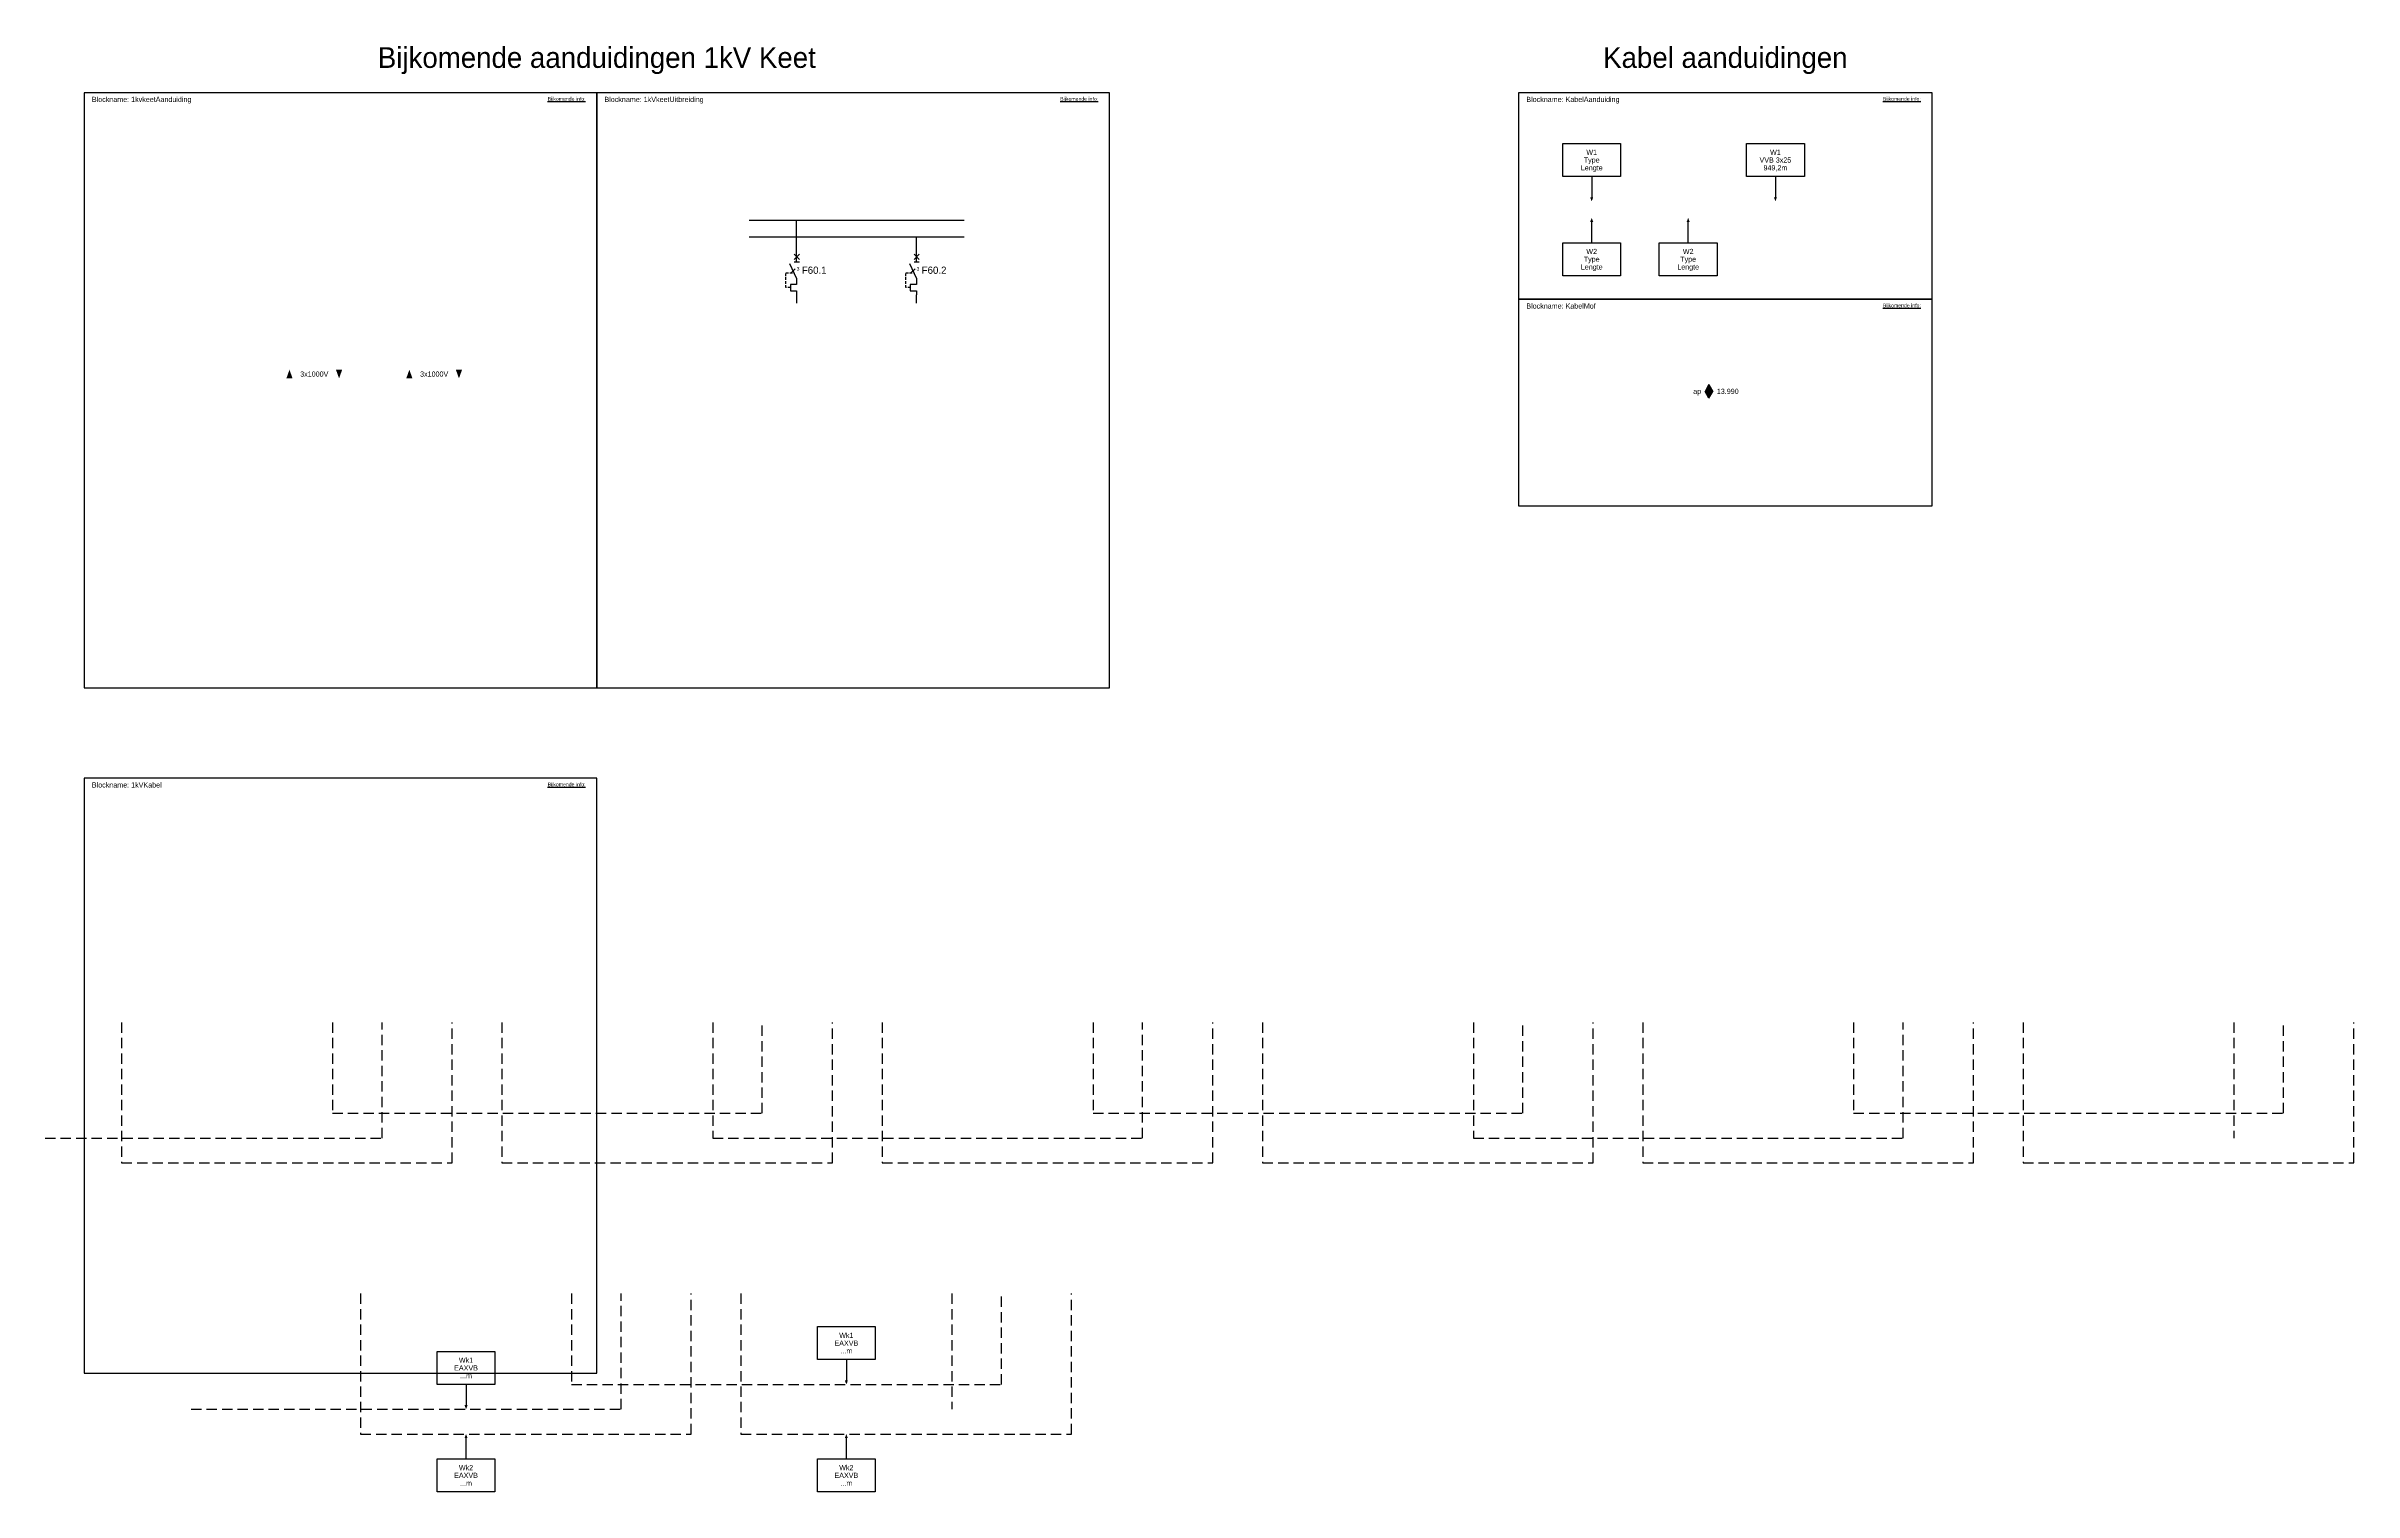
# Model space of a CAD drawing. Header units: millimetres. Extents: x -7152 to 5843, y -5056 to 10205.
# Drawn here: x 1700 to 2816, y 4694 to 5393 of the extents above; entities that cross this region are included whole.
import ezdxf
from ezdxf.enums import TextEntityAlignment as Align

# ---------------------------------------------------------------- set-up
doc = ezdxf.new("R2010")
doc.units = ezdxf.units.MM
doc.linetypes.add('HIDDEN', pattern=[0.375, 0.25, -0.125])
doc.layers.add('35', color=2, linetype='Continuous')
doc.styles.add('ISOPLUS', font='isoplus')
doc.styles.get("Standard").update_dxf_attribs({"font": 'isoplus.shx'})

# ---------------------------------------------------------------- blocks, each defined once
blk = doc.blocks.new('*U494')
at = {"color": 2}
for p, q in [((0, 12), (0, 1)), ((0, -20), (0, -9))]:
    blk.add_line(p, q, dxfattribs=at)
for points in [[(-14, 28), (14, 28), (14, 12), (-14, 12)], [(-14, -20), (14, -20), (14, -36), (-14, -36)]]:
    blk.add_lwpolyline(points, close=True, dxfattribs=at)
for points in [[(0, 2, 1.5, 0, 0), (0, 0, 0, 0, 0)], [(0, -10, 1.5, 0, 0), (0, -8, 0, 0, 0)]]:
    blk.add_lwpolyline(points, format="xyseb", dxfattribs=at)
at = {"style": 'ISOPLUS'}
for tag, p in [('KABELCODE1', (0, 23.75)), ('LENGTE1', (0, 16.25)), ('TYPE1', (0, 20)), ('KABELCODE2', (0, -24.25)), ('LENGTE2', (0, -31.75)), ('TYPE2', (0, -28))]:
    blk.add_attdef(tag, text='', height=2.5, dxfattribs=at).set_placement(p, align=Align.MIDDLE_CENTER)
blk = doc.blocks.new('KabelMof')
blk.add_hatch(color=256).paths.add_polyline_path([(-3.3, 0), (0, 1.8), (3.3, 0), (0, -1.8)])
for p, q in [((-3.3, 0), (0, 1.8)), ((-3.3, 0), (0, -1.8)), ((3.3, 0), (0, 1.8)), ((3.3, 0), (0, -1.8))]:
    blk.add_line(p, q)
at = {"linetype": 'Continuous'}
blk.add_attdef('KABELBOVEN', text='', height=2.5, rotation=90, dxfattribs=at).set_placement((0, 3.8), align=Align.MIDDLE_LEFT)
blk.add_attdef('KABELONDER', text='', height=2.5, rotation=90, dxfattribs=at).set_placement((0, -3.8), align=Align.MIDDLE_RIGHT)
blk = doc.blocks.new('*U79')
at = {"linetype": 'Continuous'}
for points in [[(-41, -9.7, 0, 3, 0), (-41, -13.9, 2, 2, 0)], [(-17, -13.9, 0, 3, 0), (-17, -9.7, 2, 2, 0)], [(17, -9.7, 0, 3, 0), (17, -13.9, 2, 2, 0)], [(41, -13.9, 0, 3, 0), (41, -9.7, 2, 2, 0)]]:
    blk.add_lwpolyline(points, format="xyseb", dxfattribs=at)
at = {"linetype": 'Continuous', "style": 'ISOPLUS'}
for p in [(-29, -11.8), (29, -11.8)]:
    blk.add_text('3x1000V', height=2.5, dxfattribs=at).set_placement(p, align=Align.MIDDLE_CENTER)
blk = doc.blocks.new('*U496')
at = {"color": 2}
blk.add_line((0, -20), (0, -9), dxfattribs=at)
blk.add_lwpolyline([(0, -10, 1.5, 0, 0), (0, -8, 0, 0, 0)], format="xyseb", dxfattribs=at)
blk.add_lwpolyline([(-14, -20), (14, -20), (14, -36), (-14, -36)], close=True, dxfattribs=at)
at = {"style": 'ISOPLUS'}
for tag, p in [('KABELCODE2', (0, -24.25)), ('LENGTE2', (0, -31.75)), ('TYPE2', (0, -28))]:
    blk.add_attdef(tag, text='', height=2.5, dxfattribs=at).set_placement(p, align=Align.MIDDLE_CENTER)
blk = doc.blocks.new('*U495')
at = {"color": 2}
blk.add_line((0, 12), (0, 1), dxfattribs=at)
blk.add_lwpolyline([(-14, 28), (14, 28), (14, 12), (-14, 12)], close=True, dxfattribs=at)
blk.add_lwpolyline([(0, 2, 1.5, 0, 0), (0, 0, 0, 0, 0)], format="xyseb", dxfattribs=at)
at = {"style": 'ISOPLUS'}
for tag, p in [('KABELCODE1', (0, 23.75)), ('LENGTE1', (0, 16.25)), ('TYPE1', (0, 20))]:
    blk.add_attdef(tag, text='', height=2.5, dxfattribs=at).set_placement(p, align=Align.MIDDLE_CENTER)
blk = doc.blocks.new('*U434')
at = {"color": 0, "linetype": 'Continuous'}
for p, q in [((81, 37.9), (-23, 37.9)), ((0, 17.9), (0, 37.9)), ((81, 29.9), (-23, 29.9)), ((58, 17.9), (58, 29.9)), ((0, 1.9), (0, -2.1)), ((58, -2.1), (58, 1.9))]:
    blk.add_line(p, q, dxfattribs=at)
at = {"color": 1, "linetype": 'HIDDEN', "ltscale": 5}
for p, q in [((-5.2, 5.4), (-5.2, 12.5)), ((-5.2, 12.5), (-1.2, 12.5)), ((52.8, 5.4), (52.8, 12.5)), ((52.8, 12.5), (56.8, 12.5)), ((-3, 5.4), (-5.2, 5.4)), ((55, 5.4), (52.8, 5.4))]:
    blk.add_line(p, q, dxfattribs=at)
at = {"color": 3, "linetype": 'Continuous'}
for p, q in [((-3.4, 17.1), (0, 9.9)), ((-1.2, 19.1), (1.3, 21.6)), ((-1.2, 21.6), (1.3, 19.1)), ((54.6, 17.1), (58, 9.9)), ((56.8, 19.1), (59.3, 21.6)), ((56.8, 21.6), (59.3, 19.1)), ((0, 6.9), (-3, 6.9)), ((-3, 6.9), (-3, 3.9)), ((-3, 3.9), (0, 3.9)), ((0, 9.9), (0, 6.9)), ((0, 3.9), (0, 1.9)), ((58, 6.9), (55, 6.9)), ((55, 6.9), (55, 3.9)), ((55, 3.9), (58, 3.9)), ((58, 9.9), (58, 6.9)), ((58, 3.9), (58, 1.9))]:
    blk.add_line(p, q, dxfattribs=at)
at = {"color": 1}
for p, q in [((-2.7, 12.5), (-0.7, 14.5)), ((55.3, 12.5), (57.3, 14.5))]:
    blk.add_line(p, q, dxfattribs=at)
at = {"color": 3, "linetype": 'Continuous', "lineweight": -2}
for p, q in [((-1.2, 17.9), (1.3, 17.9)), ((56.8, 17.9), (59.3, 17.9))]:
    blk.add_line(p, q, dxfattribs=at)
at = {"color": 1, "linetype": 'Continuous', "style": 'ISOPLUS'}
for p in [(0, 13.1), (58, 13.1)]:
    blk.add_text('3', height=1.8, dxfattribs=at).set_placement(p, align=Align.BOTTOM_LEFT)
at = {"color": 2, "linetype": 'Continuous', "style": 'ISOPLUS'}
for tag, p in [('FL', (2.5, 12.1)), ('FR', (60.5, 12.1))]:
    blk.add_attdef(tag, p, '', height=3.5, dxfattribs=at)
blk = doc.blocks.new('*U425')
at = {"color": 0}
blk.add_lwpolyline([(0, 0), (248, 0), (248, 288), (0, 288)], close=True, dxfattribs=at)
blk.add_text('Blockname:', height=2.5, dxfattribs=at).set_placement((3.7, 286), align=Align.TOP_LEFT)
at = {"color": 0, "linetype": 'Continuous'}
blk.add_text('%%UBijkomende info:', height=1.8, dxfattribs=at).set_placement((224.2, 284.1))
at = {"color": 161, "linetype": 'Continuous', "ltscale": 15, "true_color": 0x8c9ff3}
blk.add_attdef('BLOCKNAME', (22.7, 283.5), '', height=2.5, dxfattribs=at)
blk = doc.blocks.new('*U420')
at = {"color": 0}
blk.add_lwpolyline([(0, 0), (248, 0), (248, 288), (0, 288)], close=True, dxfattribs=at)
blk.add_text('Blockname:', height=2.5, dxfattribs=at).set_placement((3.7, 286), align=Align.TOP_LEFT)
at = {"color": 0, "linetype": 'Continuous'}
blk.add_text('%%UBijkomende info:', height=1.8, dxfattribs=at).set_placement((224.2, 284.1))
at = {"color": 161, "linetype": 'Continuous', "ltscale": 15, "true_color": 0x8c9ff3}
blk.add_attdef('BLOCKNAME', (22.7, 283.5), '', height=2.5, dxfattribs=at)
blk = doc.blocks.new('*U418')
at = {"color": 0}
blk.add_lwpolyline([(0, 0), (200, 0), (200, 100), (0, 100)], close=True, dxfattribs=at)
blk.add_text('Blockname:', height=2.5, dxfattribs=at).set_placement((3.7, 98), align=Align.TOP_LEFT)
at = {"color": 0, "linetype": 'Continuous'}
blk.add_text('%%UBijkomende info:', height=1.8, dxfattribs=at).set_placement((176.2, 96.1))
at = {"color": 161, "linetype": 'Continuous', "ltscale": 15, "true_color": 0x8c9ff3}
blk.add_attdef('BLOCKNAME', (22.7, 95.5), '', height=2.5, dxfattribs=at)
blk = doc.blocks.new('*U472')
at = {"color": 161, "linetype": 'HIDDEN', "ltscale": 20}
for p, q in [((143, 12), (143, -32)), ((167, -44), (167, 12)), ((327, 12), (327, -44)), ((351, -32), (351, 12)), ((511, 12), (511, -32)), ((535, -44), (535, 12)), ((695, 12), (695, -44)), ((719, -32), (719, 12)), ((879, 12), (879, -32)), ((903, -44), (903, 12)), ((1063, 12), (1063, -44)), ((1087, -32), (1087, 12)), ((143, -32), (351, -32)), ((511, -32), (719, -32)), ((879, -32), (1087, -32)), ((-41, -44), (167, -44)), ((327, -44), (535, -44)), ((695, -44), (903, -44))]:
    blk.add_line(p, q, dxfattribs=at)
at = {"layer": '35', "color": 71, "linetype": 'HIDDEN', "ltscale": 20}
for p, q in [((41, 12), (41, -56)), ((201, -56), (201, 12)), ((225, 12), (225, -56)), ((385, -56), (385, 12)), ((409, 12), (409, -56)), ((569, -56), (569, 12)), ((593, 12), (593, -56)), ((753, -56), (753, 12)), ((777, 12), (777, -56)), ((937, -56), (937, 12)), ((961, 12), (961, -56)), ((1121, -56), (1121, 12)), ((41, -56), (201, -56)), ((225, -56), (385, -56)), ((409, -56), (569, -56)), ((593, -56), (753, -56)), ((777, -56), (937, -56)), ((961, -56), (1121, -56))]:
    blk.add_line(p, q, dxfattribs=at)
blk = doc.blocks.new('*U515')
at = {"color": 2}
for p, q in [((0, 12), (0, 1)), ((0, -24), (0, -13))]:
    blk.add_line(p, q, dxfattribs=at)
for points in [[(-14, 28), (14, 28), (14, 12), (-14, 12)], [(-14, -24), (14, -24), (14, -40), (-14, -40)]]:
    blk.add_lwpolyline(points, close=True, dxfattribs=at)
for points in [[(0, 2, 1.5, 0, 0), (0, 0, 0, 0, 0)], [(0, -14, 1.5, 0, 0), (0, -12, 0, 0, 0)]]:
    blk.add_lwpolyline(points, format="xyseb", dxfattribs=at)
at = {"style": 'ISOPLUS'}
for tag, p in [('KABELCODE1', (0, 23.75)), ('LENGTE1', (0, 16.25)), ('TYPE1', (0, 20)), ('KABELCODE2', (0, -28.25)), ('TYPE2', (0, -32)), ('LENGTE2', (0, -35.75))]:
    blk.add_attdef(tag, text='', height=2.5, dxfattribs=at).set_placement(p, align=Align.MIDDLE_CENTER)
blk = doc.blocks.new('*U516')
at = {"color": 2}
for p, q in [((0, 12), (0, 1)), ((0, -36), (0, -25))]:
    blk.add_line(p, q, dxfattribs=at)
for points in [[(-14, 28), (14, 28), (14, 12), (-14, 12)], [(-14, -36), (14, -36), (14, -52), (-14, -52)]]:
    blk.add_lwpolyline(points, close=True, dxfattribs=at)
for points in [[(0, 2, 1.5, 0, 0), (0, 0, 0, 0, 0)], [(0, -26, 1.5, 0, 0), (0, -24, 0, 0, 0)]]:
    blk.add_lwpolyline(points, format="xyseb", dxfattribs=at)
at = {"style": 'ISOPLUS'}
for tag, p in [('KABELCODE1', (0, 23.75)), ('LENGTE1', (0, 16.25)), ('TYPE1', (0, 20)), ('KABELCODE2', (0, -40.25)), ('TYPE2', (0, -44)), ('LENGTE2', (0, -47.75))]:
    blk.add_attdef(tag, text='', height=2.5, dxfattribs=at).set_placement(p, align=Align.MIDDLE_CENTER)
blk = doc.blocks.new('*U517')
at = {"color": 161, "linetype": 'HIDDEN', "ltscale": 20}
for p, q in [((143, 12), (143, -32)), ((167, -44), (167, 12)), ((327, 12), (327, -44)), ((351, -32), (351, 12)), ((143, -32), (351, -32)), ((-41, -44), (167, -44))]:
    blk.add_line(p, q, dxfattribs=at)
at = {"layer": '35', "color": 71, "linetype": 'HIDDEN', "ltscale": 20}
for p, q in [((41, 12), (41, -56)), ((201, -56), (201, 12)), ((225, 12), (225, -56)), ((385, -56), (385, 12)), ((41, -56), (201, -56)), ((225, -56), (385, -56))]:
    blk.add_line(p, q, dxfattribs=at)
for name, p in [('*U516', (276, -32)), ('*U515', (92, -44))]:
    blk.add_blockref(name, p).add_auto_attribs({'KABELCODE1': 'Wk1', 'TYPE1': 'EAXVB', 'LENGTE1': '...m', 'KABELCODE2': 'Wk2', 'TYPE2': 'EAXVB', 'LENGTE2': '...m'})

msp = doc.modelspace()

# ---------------------------------------------------------------- block references
at = {"color": 110, "linetype": 'Continuous'}
for name, p, values in [('*U425', (1718.279, 5082.953), {'BLOCKNAME': '1kvkeetAanduiding'}), ('*U420', (1966.279, 5082.953), {'BLOCKNAME': '1kVkeetUitbreiding'}), ('*U418', (2412.279, 5270.953), {'BLOCKNAME': 'KabelAanduiding'}), ('*U418', (2412.279, 5170.953), {'BLOCKNAME': 'KabelMof'}), ('*U425', (1718.279, 4751.138), {'BLOCKNAME': '1kVKabel'})]:
    msp.add_blockref(name, p, dxfattribs=at).add_auto_attribs(values)
for name, p, values in [('*U494', (2447.615, 5318.357), {'KABELCODE1': 'W1', 'TYPE1': 'Type', 'LENGTE1': 'Lengte', 'KABELCODE2': 'W2', 'TYPE2': 'Type', 'LENGTE2': 'Lengte'}), ('*U495', (2536.501, 5318.357), {'KABELCODE1': 'W1', 'TYPE1': 'VVB 3x25', 'LENGTE1': '949,2m'}), ('*U496', (2494.298, 5318.357), {'KABELCODE2': 'W2', 'TYPE2': 'Type', 'LENGTE2': 'Lengte'})]:
    msp.add_blockref(name, p).add_auto_attribs(values)
at = {"color": 2, "linetype": 'Continuous'}
msp.add_blockref('*U434', (2062.965, 5271.186), dxfattribs=at).add_auto_attribs({'FL': 'F60.1', 'FR': 'F60.2'})
at = {"linetype": 'Continuous'}
for name, p in [('*U79', (1858.586, 5246.561)), ('*U472', (1695.356, 4908.936)), ('*U517', (1811.009, 4777.713))]:
    msp.add_blockref(name, p, dxfattribs=at)
at = {"color": 1, "linetype": 'Continuous', "rotation": 270}
msp.add_blockref('KabelMof', (2504.364, 5226.387), dxfattribs=at).add_auto_attribs({'KABELBOVEN': '13.990', 'KABELONDER': 'ap'})

# ---------------------------------------------------------------- texts
at = {"color": 7}
for s, p in [('Bijkomende aanduidingen 1kV Keet', (1966.279, 5379.953)), ('Kabel aanduidingen', (2512.279, 5379.953))]:
    msp.add_text(s, height=10, dxfattribs=at).set_placement(p, align=Align.BOTTOM_CENTER)

doc.saveas('drawing.dxf')
